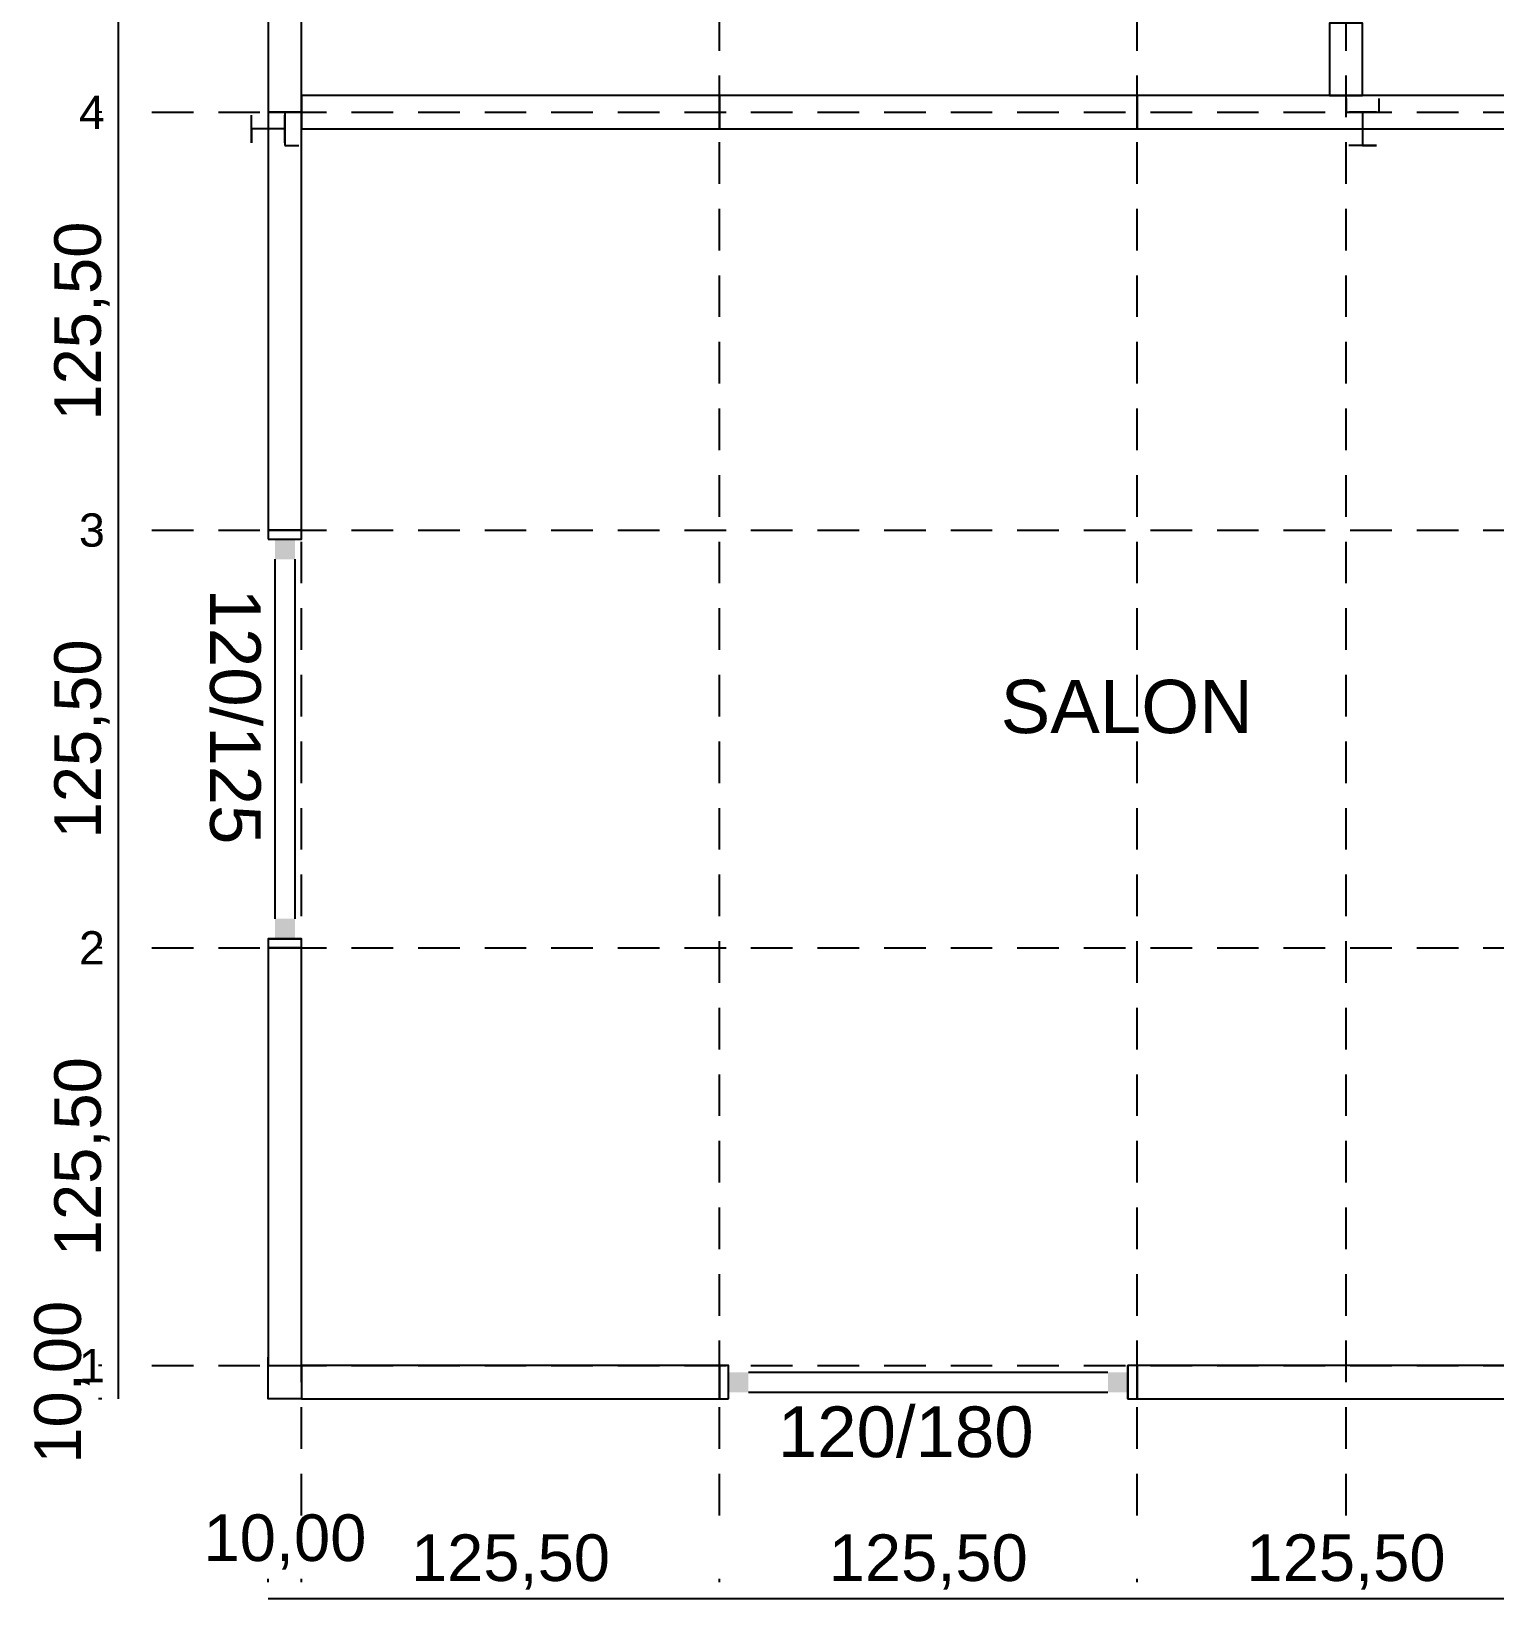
# Model space of a CAD drawing. Header units: centimetres. Extents: x -71 to 5571, y -2315 to 960.
# Drawn here: x -71.2 to 368.4, y -60 to 410.8 of the extents above; entities that cross this region are included whole.
import ezdxf
from ezdxf.enums import TextEntityAlignment as Align

# ---------------------------------------------------------------- set-up
doc = ezdxf.new("R2010")
doc.units = ezdxf.units.CM
doc.linetypes.add('AKS_SEYREK', pattern=[20, 12.5, -7.5])
for name, color, linetype in [('AKS', 8, 'AKS_SEYREK'), ('AKS_YAZI', 8, 'Continuous'), ('DIS_DUVAR_100', 7, 'Continuous'), ('IC_DUVAR_100', 7, 'Continuous'), ('IC_UCLU_H_100', 3, 'Continuous'), ('KOSE_PROFIL_100', 1, 'Continuous'), ('ODA_ADLARI', 7, 'Continuous'), ('OLCULER', 7, 'Continuous'), ('PENCERE', 10, 'Continuous')]:
    doc.layers.add(name, color=color, linetype=linetype)
doc.styles.add('ARIAL_TR', font='arial.ttf')
doc.dimstyles.new('PORTMAN', dxfattribs={"dimtxt": 14, "dimasz": 9, "dimexe": 6, "dimexo": 5, "dimgap": 4, "dimtad": 1, "dimzin": 0, "dimtxsty": 'ARIAL_TR', "dimblk": 'ARCHTICK', "dimcen": 2.5, "dimazin": 3, "dimtfac": 0.5, "dimtmove": 2, "dimatfit": 3})

# ---------------------------------------------------------------- blocks, each defined once
blk = doc.blocks.new('100X100 DIŞ KÖŞE DİREĞİ')
at = {"color": 1}
for p, q in [((10, 12.5), (12.5, 12.5)), ((0, 2.5), (0, 0)), ((10, 2.5), (10, 0)), ((10, 2.5), (12.5, 2.5))]:
    blk.add_line(p, q, dxfattribs=at)
blk.add_lwpolyline([(0, 2.5), (10, 2.5), (10, 12.5), (0, 12.5)], close=True, dxfattribs=at)
blk = doc.blocks.new("100'LÜK 125'LİK PANO")
blk.add_lwpolyline([(0, 0), (10, 0), (10, 125.5), (0, 125.5)], close=True)
blk = doc.blocks.new('kaynak-pencere-120x125')
at = {"layer": 'PENCERE', "color": 1}
for p, q in [((53387.01, 8192.86), (53397.01, 8192.86)), ((53389.01, 8186.86), (53389.01, 8078.86)), ((53395.01, 8186.86), (53395.01, 8078.86)), ((53387.01, 8072.86), (53397.01, 8072.86))]:
    blk.add_line(p, q, dxfattribs=at)
for points in [[(53389.01, 8192.86), (53389.01, 8186.86), (53395.01, 8192.86), (53395.01, 8186.86)], [(53389.01, 8072.86), (53389.01, 8078.86), (53395.01, 8072.86), (53395.01, 8078.86)]]:
    blk.add_solid(points, dxfattribs=at)
at = {"layer": 'PENCERE', "color": 0, "lineweight": 25, "style": 'ARIAL_TR'}
blk.add_text('120/125', height=15.217, rotation=270, dxfattribs=at).set_placement((53369.52, 8178.03))
blk = doc.blocks.new('BOM_P05_PENCERE_1200x1250')
at = {"layer": 'PENCERE'}
blk.add_blockref('kaynak-pencere-120x125', (0, 0), dxfattribs=at)
blk = doc.blocks.new("100'LÜK 125'LİK (120x125) PENCERELİ PANO")
for points in [[(0, 122.75), (10, 122.75), (10, 125.5), (0, 125.5)], [(0, 0), (10, 0), (10, 2.75), (0, 2.75)]]:
    blk.add_lwpolyline(points, close=True)
at = {"layer": 'PENCERE'}
blk.add_blockref('BOM_P05_PENCERE_1200x1250', (-53387.006, -8070.111), dxfattribs=at)
blk = doc.blocks.new('kaynak-pencere-120180')
at = {"layer": 'PENCERE', "color": 1}
for p, q in [((53839.87, 6703.82), (53839.87, 6713.82)), ((53959.87, 6703.82), (53959.87, 6713.82)), ((53845.87, 6711.82), (53953.87, 6711.82)), ((53845.87, 6705.82), (53953.87, 6705.82))]:
    blk.add_line(p, q, dxfattribs=at)
for points in [[(53839.87, 6705.82), (53845.87, 6705.82), (53839.87, 6711.82), (53845.87, 6711.82)], [(53959.87, 6705.82), (53953.87, 6705.82), (53959.87, 6711.82), (53953.87, 6711.82)]]:
    blk.add_solid(points, dxfattribs=at)
at = {"layer": 'PENCERE', "color": 0, "lineweight": 25, "style": 'ARIAL_TR'}
blk.add_text('120/180', height=15.217, dxfattribs=at).set_placement((53854.7, 6686.34))
blk = doc.blocks.new('BOM_P02_PENCERE_1200x1800')
at = {"layer": 'PENCERE'}
blk.add_blockref('kaynak-pencere-120180', (0, 0), dxfattribs=at)
blk = doc.blocks.new("100'LÜK 125'LİK (120x180) PENCERELİ PANO")
for points in [[(0, 122.75), (10, 122.75), (10, 125.5), (0, 125.5)], [(0, 0), (10, 0), (10, 2.75), (0, 2.75)]]:
    blk.add_lwpolyline(points, close=True)
at = {"layer": 'PENCERE', "rotation": 270}
blk.add_blockref('BOM_P02_PENCERE_1200x1800', (-6703.823, 53962.624), dxfattribs=at)
blk = doc.blocks.new("100'LÜK 125'LİK KAPILI PANO(82'LİK) [SOL ALT]")
blk.add_lwpolyline([(0, 0), (10, 0), (10, 21.75), (0, 21.75)], close=True)
blk = doc.blocks.new('100X100 3 LÜ H BAĞLANTI DİREĞİ')
for p, q in [((9.17, 5), (5, 5)), ((5, 5), (5, -5)), ((-5, -4.17), (-5, 4.17)), ((5, 0), (-5, 0)), ((-5, 0), (-5, -4.17)), ((5, -4.17), (5, 4.17)), ((5, -4.17), (5, 0)), ((5, -5), (9.17, -5))]:
    blk.add_line(p, q)
blk = doc.blocks.new('*D83')
at = {"color": 0}
for p, q in [((-50, 10), (-51, 10)), ((-45, 0), (-45, 10)), ((-50, 0), (-51, 0))]:
    blk.add_line(p, q, dxfattribs=at)
at = {"layer": 'Defpoints'}
for p in [(-45, 10), (-45, 0), (-45, 0)]:
    blk.add_point(p, dxfattribs=at)
at = {"layer": 'OLCULER', "color": 0, "insert": (-62, 5), "char_height": 14, "attachment_point": 5, "rotation": 90, "style": 'ARIAL_TR'}
blk.add_mtext('10,00', dxfattribs=at)
blk = doc.blocks.new('_ARCHTICK')
blk = doc.blocks.new('*D84')
at = {"color": 0}
for p, q in [((-50, 135.5), (-51, 135.5)), ((-45, 10), (-45, 135.5)), ((-50, 10), (-51, 10))]:
    blk.add_line(p, q, dxfattribs=at)
at = {"layer": 'Defpoints'}
for p in [(-45, 135.5), (-45, 10), (-45, 10)]:
    blk.add_point(p, dxfattribs=at)
at = {"layer": 'OLCULER', "color": 0, "insert": (-56, 72.75), "char_height": 14, "attachment_point": 5, "rotation": 90, "style": 'ARIAL_TR'}
blk.add_mtext('125,50', dxfattribs=at)
blk = doc.blocks.new('*D85')
at = {"color": 0}
for p, q in [((-50, 261), (-51, 261)), ((-45, 135.5), (-45, 261)), ((-50, 135.5), (-51, 135.5))]:
    blk.add_line(p, q, dxfattribs=at)
at = {"layer": 'Defpoints'}
for p in [(-45, 261), (-45, 135.5), (-45, 135.5)]:
    blk.add_point(p, dxfattribs=at)
at = {"layer": 'OLCULER', "color": 0, "insert": (-56, 198.25), "char_height": 14, "attachment_point": 5, "rotation": 90, "style": 'ARIAL_TR'}
blk.add_mtext('125,50', dxfattribs=at)
blk = doc.blocks.new('*D86')
at = {"color": 0}
for p, q in [((-50, 386.5), (-51, 386.5)), ((-45, 261), (-45, 386.5)), ((-50, 261), (-51, 261))]:
    blk.add_line(p, q, dxfattribs=at)
at = {"layer": 'Defpoints'}
for p in [(-45, 386.5), (-45, 261), (-45, 261)]:
    blk.add_point(p, dxfattribs=at)
at = {"layer": 'OLCULER', "color": 0, "insert": (-56, 323.75), "char_height": 14, "attachment_point": 5, "rotation": 90, "style": 'ARIAL_TR'}
blk.add_mtext('125,50', dxfattribs=at)
blk = doc.blocks.new('*D87')
at = {"color": 0}
for p, q in [((-50, 512), (-51, 512)), ((-45, 386.5), (-45, 512)), ((-50, 386.5), (-51, 386.5))]:
    blk.add_line(p, q, dxfattribs=at)
at = {"layer": 'Defpoints'}
for p in [(-45, 512), (-45, 386.5), (-45, 386.5)]:
    blk.add_point(p, dxfattribs=at)
at = {"layer": 'OLCULER', "color": 0, "insert": (-56, 449.25), "char_height": 14, "attachment_point": 5, "rotation": 90, "style": 'ARIAL_TR'}
blk.add_mtext('125,50', dxfattribs=at)
blk = doc.blocks.new('*D100')
at = {"color": 0}
for p, q in [((0, -55), (0, -54)), ((10, -55), (10, -54)), ((0, -60), (10, -60))]:
    blk.add_line(p, q, dxfattribs=at)
at = {"layer": 'Defpoints'}
for p in [(0, -60), (0, -60), (10, -60)]:
    blk.add_point(p, dxfattribs=at)
at = {"layer": 'OLCULER', "color": 0, "insert": (5, -43), "char_height": 14, "attachment_point": 5, "style": 'ARIAL_TR'}
blk.add_mtext('10,00', dxfattribs=at)
blk = doc.blocks.new('*D101')
at = {"color": 0}
for p, q in [((10, -55), (10, -54)), ((135.5, -55), (135.5, -54)), ((10, -60), (135.5, -60))]:
    blk.add_line(p, q, dxfattribs=at)
at = {"layer": 'Defpoints'}
for p in [(10, -60), (10, -60), (135.5, -60)]:
    blk.add_point(p, dxfattribs=at)
at = {"layer": 'OLCULER', "color": 0, "insert": (72.75, -49), "char_height": 14, "attachment_point": 5, "style": 'ARIAL_TR'}
blk.add_mtext('125,50', dxfattribs=at)
blk = doc.blocks.new('*D102')
at = {"color": 0}
for p, q in [((135.5, -55), (135.5, -54)), ((261, -55), (261, -54)), ((135.5, -60), (261, -60))]:
    blk.add_line(p, q, dxfattribs=at)
at = {"layer": 'Defpoints'}
for p in [(135.5, -60), (135.5, -60), (261, -60)]:
    blk.add_point(p, dxfattribs=at)
at = {"layer": 'OLCULER', "color": 0, "insert": (198.25, -49), "char_height": 14, "attachment_point": 5, "style": 'ARIAL_TR'}
blk.add_mtext('125,50', dxfattribs=at)
blk = doc.blocks.new('*D103')
at = {"color": 0}
for p, q in [((261, -55), (261, -54)), ((386.5, -55), (386.5, -54)), ((261, -60), (386.5, -60))]:
    blk.add_line(p, q, dxfattribs=at)
at = {"layer": 'Defpoints'}
for p in [(261, -60), (261, -60), (386.5, -60)]:
    blk.add_point(p, dxfattribs=at)
at = {"layer": 'OLCULER', "color": 0, "insert": (323.75, -49), "char_height": 14, "attachment_point": 5, "style": 'ARIAL_TR'}
blk.add_mtext('125,50', dxfattribs=at)

msp = doc.modelspace()

# ---------------------------------------------------------------- linework, layer by layer
at = {"layer": 'AKS'}
for p, q in [((10, -35), (10, 747)), ((135.5, -35), (135.5, 747)), ((261, -35), (261, 747)), ((323.75, -35), (323.75, 747)), ((-35, 386.5), (798, 386.5)), ((-35, 261), (798, 261)), ((-35, 135.5), (798, 135.5)), ((-35, 10), (798, 10))]:
    msp.add_line(p, q, dxfattribs=at)

# ---------------------------------------------------------------- block references
at = {"layer": 'DIS_DUVAR_100'}
for name, p in [("100'LÜK 125'LİK KAPILI PANO(82'LİK) [SOL ALT]", (318.75, 391.5)), ("100'LÜK 125'LİK PANO", (0, 386.5)), ("100'LÜK 125'LİK PANO", (0, 261)), ("100'LÜK 125'LİK (120x125) PENCERELİ PANO", (0, 135.5)), ("100'LÜK 125'LİK PANO", (0, 10))]:
    msp.add_blockref(name, p, dxfattribs=at)
at = {"layer": 'DIS_DUVAR_100', "rotation": 90}
for name, p in [("100'LÜK 125'LİK PANO", (135.5, 0)), ("100'LÜK 125'LİK (120x180) PENCERELİ PANO", (261, 0)), ("100'LÜK 125'LİK PANO", (386.5, 0))]:
    msp.add_blockref(name, p, dxfattribs=at)
at = {"layer": 'IC_DUVAR_100', "rotation": 270}
for p in [(10, 391.5), (135.5, 391.5), (261, 391.5)]:
    msp.add_blockref("100'LÜK 125'LİK PANO", p, dxfattribs=at)
at = {"layer": 'IC_UCLU_H_100'}
msp.add_blockref('100X100 3 LÜ H BAĞLANTI DİREĞİ', (0, 381.5), dxfattribs=at)
at = {"layer": 'IC_UCLU_H_100', "rotation": 90}
msp.add_blockref('100X100 3 LÜ H BAĞLANTI DİREĞİ', (328.75, 381.5), dxfattribs=at)
at = {"layer": 'KOSE_PROFIL_100', "yscale": -1}
msp.add_blockref('100X100 DIŞ KÖŞE DİREĞİ', (0, 12.5), dxfattribs=at)

# ---------------------------------------------------------------- texts
at = {"layer": 'AKS_YAZI', "style": 'ARIAL_TR'}
for s, p in [('4', (-53, 386.5)), ('3', (-53, 261)), ('2', (-53, 135.5)), ('1', (-53, 10))]:
    msp.add_text(s, height=10, dxfattribs=at).set_placement(p, align=Align.MIDDLE_CENTER)
at = {"layer": 'ODA_ADLARI', "style": 'ARIAL_TR'}
msp.add_text('SALON', height=16, dxfattribs=at).set_placement((220, 200))

# ---------------------------------------------------------------- dimensions: what is measured, and where the dimension line sits
at = {"layer": 'OLCULER'}
for base, p1, p2, picture, middle in [((-45, 386.5), (-45, 386.5), (-45, 512), '*D87', (-56, 449.25)), ((-45, 261), (-45, 261), (-45, 386.5), '*D86', (-56, 323.75)), ((-45, 135.5), (-45, 135.5), (-45, 261), '*D85', (-56, 198.25)), ((-45, 10), (-45, 10), (-45, 135.5), '*D84', (-56, 72.75)), ((-45, 0), (-45, 0), (-45, 10), '*D83', (-62, 5))]:
    dim = msp.add_linear_dim(base=base, p1=p1, p2=p2, angle=90, dimstyle='PORTMAN', dxfattribs=at)
    dim.commit()
    dim.dimension.update_dxf_attribs({"geometry": picture, "text_midpoint": middle})
for base, p1, p2, picture, middle in [((0, -60), (0, -60), (10, -60), '*D100', (5, -43)), ((10, -60), (10, -60), (135.5, -60), '*D101', (72.75, -49)), ((135.5, -60), (135.5, -60), (261, -60), '*D102', (198.25, -49)), ((261, -60), (261, -60), (386.5, -60), '*D103', (323.75, -49))]:
    dim = msp.add_linear_dim(base=base, p1=p1, p2=p2, dimstyle='PORTMAN', dxfattribs=at)
    dim.commit()
    dim.dimension.update_dxf_attribs({"geometry": picture, "text_midpoint": middle})

doc.saveas('drawing.dxf')
